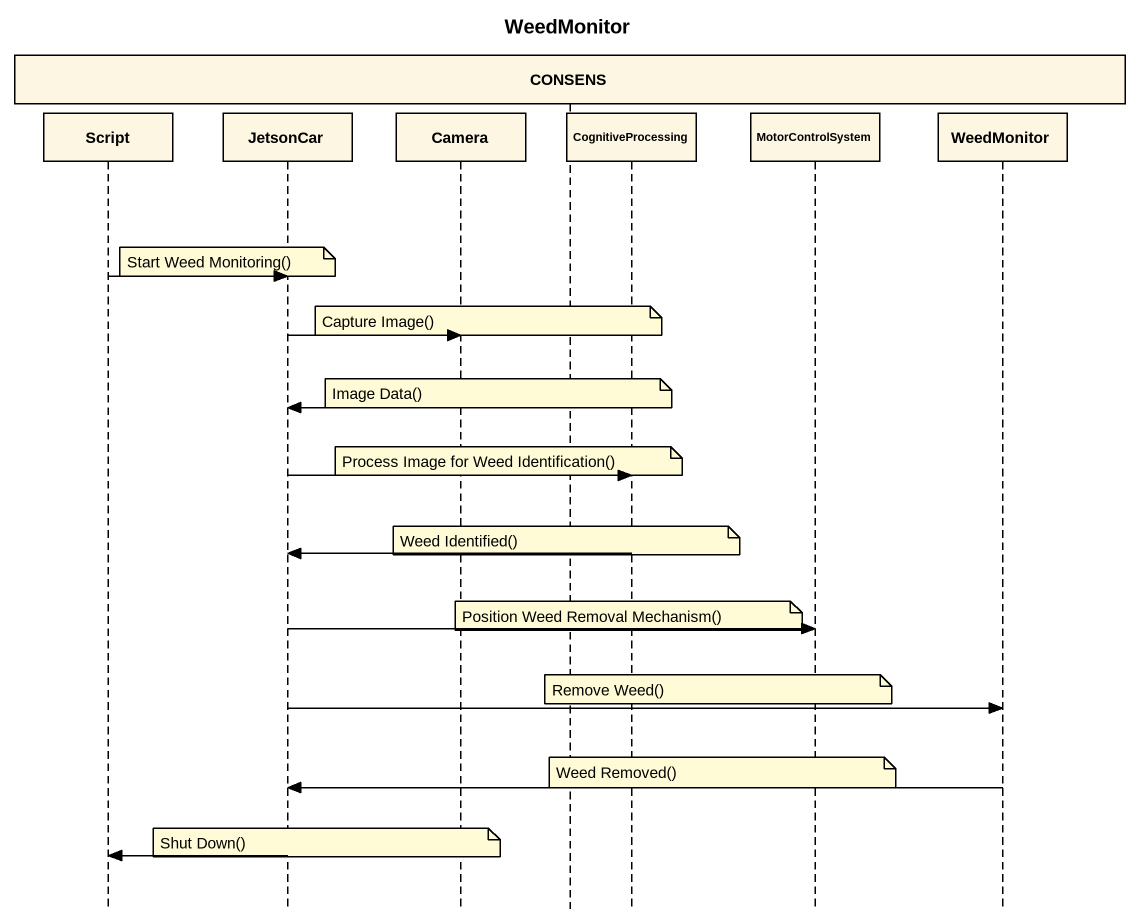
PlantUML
@startuml
title WeedMonitor
hide footbox
participant Script
participant JetsonCar
participant Camera
participant CONSENS
participant CognitiveProcessing
participant MotorControlSystem
participant WeedMonitor

note over JetsonCar : Start Weed Monitoring()
Script -> JetsonCar
note over Camera : Capture Image()
JetsonCar -> Camera
note over Camera : Image Data()
Camera -> JetsonCar
note over Camera : Process Image for Weed Identification()
JetsonCar -> CognitiveProcessing
note over CONSENS : Weed Identified()
CognitiveProcessing -> JetsonCar
note over CognitiveProcessing : Position Weed Removal Mechanism()
JetsonCar -> MotorControlSystem
note over CognitiveProcessing : Remove Weed()
JetsonCar -> WeedMonitor
note over CognitiveProcessing : Weed Removed()
WeedMonitor -> JetsonCar
note over JetsonCar : Shut Down()
JetsonCar -> Script
@enduml
